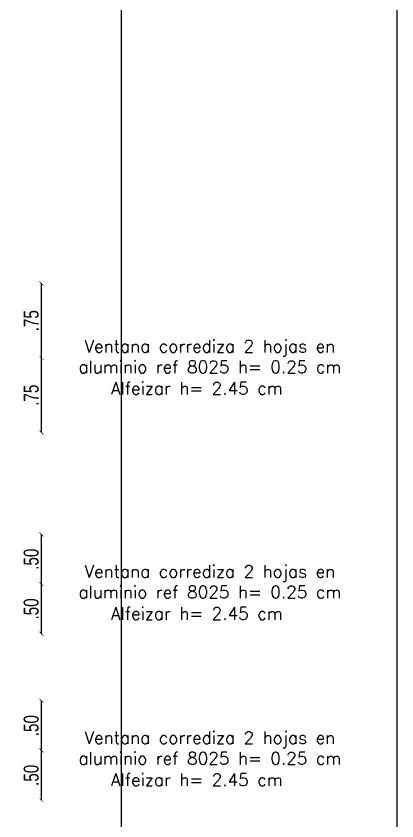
# Model space of a CAD drawing. Header units: metres. Extents: x 167 to 250, y 44 to 219.
# Drawn here: x 246.18 to 250.02, y 107.25 to 115.36 of the extents above; entities that cross this region are included whole.
import ezdxf

# ---------------------------------------------------------------- set-up
doc = ezdxf.new("R2010")
doc.units = ezdxf.units.M
doc.layers.add('A_TEXTO', color=130, linetype='Continuous')
doc.layers.add('muros', color=5, linetype='Continuous', lineweight=25)
doc.styles.add('CORDENADAS', font='romans.shx', dxfattribs={"height": 1})
doc.styles.add('ING_75', font='swisscl.ttf', dxfattribs={"height": 0.15})
doc.dimstyles.new('ESC_1_75_ING', dxfattribs={"dimtxt": 0.15, "dimasz": 0.04, "dimexe": 0, "dimexo": 0, "dimgap": 0.0263, "dimtad": 1, "dimzin": 4, "dimdsep": 46, "dimtxsty": 'ING_75', "dimblk": 'ARCHTICK', "dimcen": 0.06, "dimse1": 1, "dimse2": 1, "dimclrd": 256, "dimclre": 2, "dimclrt": 1, "dimadec": 0, "dimazin": 0, "dimtfac": 1, "dimtix": 1, "dimtmove": 2, "dimatfit": 3, "dimldrblk": 'ARCHTICK', "dimfxl": 0, "dimtvp": 1.75, "dimtolj": 1, "dimtzin": 4, "dimarcsym": 0})

# ---------------------------------------------------------------- blocks, each defined once
blk = doc.blocks.new('_ArchTick')
at = {"color": 0, "linetype": 'ByBlock', "const_width": 0.15}
blk.add_lwpolyline([(-0.5, -0.5), (0.5, 0.5)], dxfattribs=at)
blk = doc.blocks.new('*D896')
at = {"layer": 'Defpoints', "color": 0, "transparency": 16777216}
for p in [(246.2424, 111.9128), (246.439, 111.9128), (246.2424, 111.1616)]:
    blk.add_point(p, dxfattribs=at)
at = {"layer": 'muros', "lineweight": -2, "transparency": 16777216}
blk.add_line((246.439, 111.1616), (246.439, 111.9128), dxfattribs=at)
at = {"layer": 'muros', "lineweight": -2, "transparency": 16777216, "xscale": 0.04, "yscale": 0.04, "zscale": 0.04}
for p, rotation in [((246.439, 111.9128), 90), ((246.439, 111.1616), 270)]:
    blk.add_blockref('_ArchTick', p, dxfattribs=dict(at, rotation=rotation))
at = {"layer": 'muros', "color": 1, "transparency": 16777216, "insert": (246.3362, 111.5372), "char_height": 0.15, "attachment_point": 5, "rotation": 90, "style": 'ING_75'}
blk.add_mtext('\\A1;.75', dxfattribs=at)
blk = doc.blocks.new('*D897')
at = {"layer": 'Defpoints', "color": 0, "transparency": 16777216}
for p in [(246.1734, 112.6641), (246.439, 112.6641), (246.2424, 111.9128)]:
    blk.add_point(p, dxfattribs=at)
at = {"layer": 'muros', "lineweight": -2, "transparency": 16777216}
blk.add_line((246.439, 111.9128), (246.439, 112.6641), dxfattribs=at)
at = {"layer": 'muros', "lineweight": -2, "transparency": 16777216, "xscale": 0.04, "yscale": 0.04, "zscale": 0.04}
for p, rotation in [((246.439, 112.6641), 90), ((246.439, 111.9128), 270)]:
    blk.add_blockref('_ArchTick', p, dxfattribs=dict(at, rotation=rotation))
at = {"layer": 'muros', "color": 1, "transparency": 16777216, "insert": (246.3362, 112.2885), "char_height": 0.15, "attachment_point": 5, "rotation": 90, "style": 'ING_75'}
blk.add_mtext('\\A1;.75', dxfattribs=at)
blk = doc.blocks.new('*D899')
at = {"layer": 'Defpoints', "color": 0, "transparency": 16777216}
for p in [(246.2424, 109.6331), (246.439, 109.6331), (246.2424, 109.1318)]:
    blk.add_point(p, dxfattribs=at)
at = {"layer": 'muros', "lineweight": -2, "transparency": 16777216}
blk.add_line((246.439, 109.1318), (246.439, 109.6331), dxfattribs=at)
at = {"layer": 'muros', "lineweight": -2, "transparency": 16777216, "xscale": 0.04, "yscale": 0.04, "zscale": 0.04}
for p, rotation in [((246.439, 109.6331), 90), ((246.439, 109.1318), 270)]:
    blk.add_blockref('_ArchTick', p, dxfattribs=dict(at, rotation=rotation))
at = {"layer": 'muros', "color": 1, "transparency": 16777216, "insert": (246.3359, 109.3825), "char_height": 0.15, "attachment_point": 5, "rotation": 90, "style": 'ING_75'}
blk.add_mtext('\\A1;.50', dxfattribs=at)
blk = doc.blocks.new('*D900')
at = {"layer": 'Defpoints', "color": 0, "transparency": 16777216}
for p in [(246.2424, 110.1343), (246.439, 110.1343), (246.2424, 109.6331)]:
    blk.add_point(p, dxfattribs=at)
at = {"layer": 'muros', "lineweight": -2, "transparency": 16777216}
blk.add_line((246.439, 109.6331), (246.439, 110.1343), dxfattribs=at)
at = {"layer": 'muros', "lineweight": -2, "transparency": 16777216, "xscale": 0.04, "yscale": 0.04, "zscale": 0.04}
for p, rotation in [((246.439, 110.1343), 90), ((246.439, 109.6331), 270)]:
    blk.add_blockref('_ArchTick', p, dxfattribs=dict(at, rotation=rotation))
at = {"layer": 'muros', "color": 1, "transparency": 16777216, "insert": (246.3359, 109.8837), "char_height": 0.15, "attachment_point": 5, "rotation": 90, "style": 'ING_75'}
blk.add_mtext('\\A1;.50', dxfattribs=at)
blk = doc.blocks.new('*D902')
at = {"layer": 'Defpoints', "color": 0, "transparency": 16777216}
for p in [(246.2424, 107.9552), (246.439, 107.9552), (246.2424, 107.4539)]:
    blk.add_point(p, dxfattribs=at)
at = {"layer": 'muros', "lineweight": -2, "transparency": 16777216}
blk.add_line((246.439, 107.4539), (246.439, 107.9552), dxfattribs=at)
at = {"layer": 'muros', "lineweight": -2, "transparency": 16777216, "xscale": 0.04, "yscale": 0.04, "zscale": 0.04}
for p, rotation in [((246.439, 107.9552), 90), ((246.439, 107.4539), 270)]:
    blk.add_blockref('_ArchTick', p, dxfattribs=dict(at, rotation=rotation))
at = {"layer": 'muros', "color": 1, "transparency": 16777216, "insert": (246.3359, 107.7046), "char_height": 0.15, "attachment_point": 5, "rotation": 90, "style": 'ING_75'}
blk.add_mtext('\\A1;.50', dxfattribs=at)
blk = doc.blocks.new('*D903')
at = {"layer": 'Defpoints', "color": 0, "transparency": 16777216}
for p in [(246.2424, 108.4564), (246.439, 108.4564), (246.2424, 107.9552)]:
    blk.add_point(p, dxfattribs=at)
at = {"layer": 'muros', "lineweight": -2, "transparency": 16777216}
blk.add_line((246.439, 107.9552), (246.439, 108.4564), dxfattribs=at)
at = {"layer": 'muros', "lineweight": -2, "transparency": 16777216, "xscale": 0.04, "yscale": 0.04, "zscale": 0.04}
for p, rotation in [((246.439, 108.4564), 90), ((246.439, 107.9552), 270)]:
    blk.add_blockref('_ArchTick', p, dxfattribs=dict(at, rotation=rotation))
at = {"layer": 'muros', "color": 1, "transparency": 16777216, "insert": (246.3359, 108.2058), "char_height": 0.15, "attachment_point": 5, "rotation": 90, "style": 'ING_75'}
blk.add_mtext('\\A1;.50', dxfattribs=at)

msp = doc.modelspace()

# ---------------------------------------------------------------- linework, layer by layer
at = {"layer": 'muros', "color": 114, "true_color": 0x139b48}
for p, q in [((250.0209, 126.3804), (250.0209, 95.2247)), ((247.2452, 97.5247), (247.2452, 124.0804))]:
    msp.add_line(p, q, dxfattribs=at)

# ---------------------------------------------------------------- texts
at = {"layer": 'A_TEXTO', "color": 4, "char_height": 0.124636, "attachment_point": 1, "style": 'CORDENADAS'}
for s, width, insert in [('\\pxqc;Ventana corrediza 2 hojas en aluminio ref 8025 h= 0.25 cm', 3.416794, (246.4277, 112.0937)), ('\\pxqc;Alfeizar h= 2.45 cm', 2.808891, (246.6, 111.6698)), ('\\pxqc;Ventana corrediza 2 hojas en aluminio ref 8025 h= 0.25 cm', 3.416794, (246.4277, 109.8229)), ('\\pxqc;Alfeizar h= 2.45 cm', 2.808891, (246.6, 109.399)), ('\\pxqc;Ventana corrediza 2 hojas en aluminio ref 8025 h= 0.25 cm', 3.416794, (246.4277, 108.1465)), ('\\pxqc;Alfeizar h= 2.45 cm', 2.808891, (246.6, 107.7226))]:
    msp.add_mtext_dynamic_manual_height_columns(s, width=width, gutter_width=8.7428, heights=[0], dxfattribs=dict(at, insert=insert))

# ---------------------------------------------------------------- dimensions: what is measured, and where the dimension line sits
at = {"layer": 'muros', "color": 114, "true_color": 0x139b48}
for base, p1, p2, picture, middle in [((246.439, 112.6641), (246.2424, 111.9128), (246.1734, 112.6641), '*D897', (246.3362, 112.2885)), ((246.439, 111.9128), (246.2424, 111.1616), (246.2424, 111.9128), '*D896', (246.3362, 111.5372)), ((246.439, 110.1343), (246.2424, 109.6331), (246.2424, 110.1343), '*D900', (246.3359, 109.8837)), ((246.439, 109.6331), (246.2424, 109.1318), (246.2424, 109.6331), '*D899', (246.3359, 109.3825)), ((246.439, 108.4564), (246.2424, 107.9552), (246.2424, 108.4564), '*D903', (246.3359, 108.2058)), ((246.439, 107.9552), (246.2424, 107.4539), (246.2424, 107.9552), '*D902', (246.3359, 107.7046))]:
    dim = msp.add_linear_dim(base=base, p1=p1, p2=p2, angle=90, dimstyle='ESC_1_75_ING', dxfattribs=at)
    dim.commit()
    dim.dimension.update_dxf_attribs({"geometry": picture, "text_midpoint": middle})

doc.saveas('drawing.dxf')
